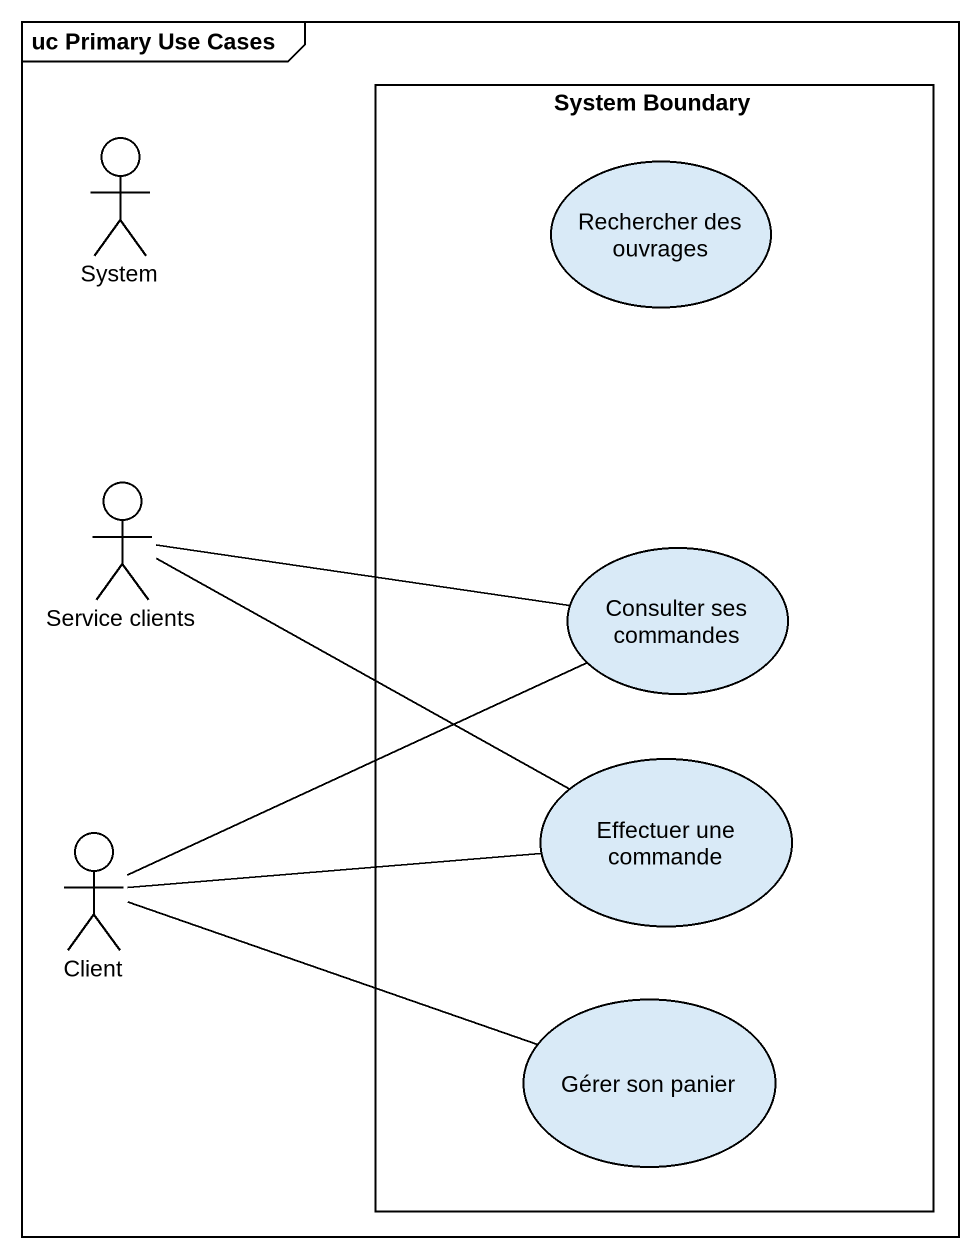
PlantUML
@startuml
mainframe uc Primary Use Cases
rectangle "System Boundary" as System_Boundary {
  usecase "Rechercher des ouvrages" as Rechercher_des_ouvrages
  usecase "Consulter ses commandes" as Consulter_ses_commandes
  usecase "Effectuer une commande" as Effectuer_une_commande
  usecase "Gérer son panier" as Gérer_son_panier
}
actor System
actor "Service clients" as Service_clients
actor Client
Service_clients -right- Consulter_ses_commandes
Service_clients -right- Effectuer_une_commande
Client -right- Consulter_ses_commandes
Client -right- Effectuer_une_commande
Client -right- Gérer_son_panier
@enduml
